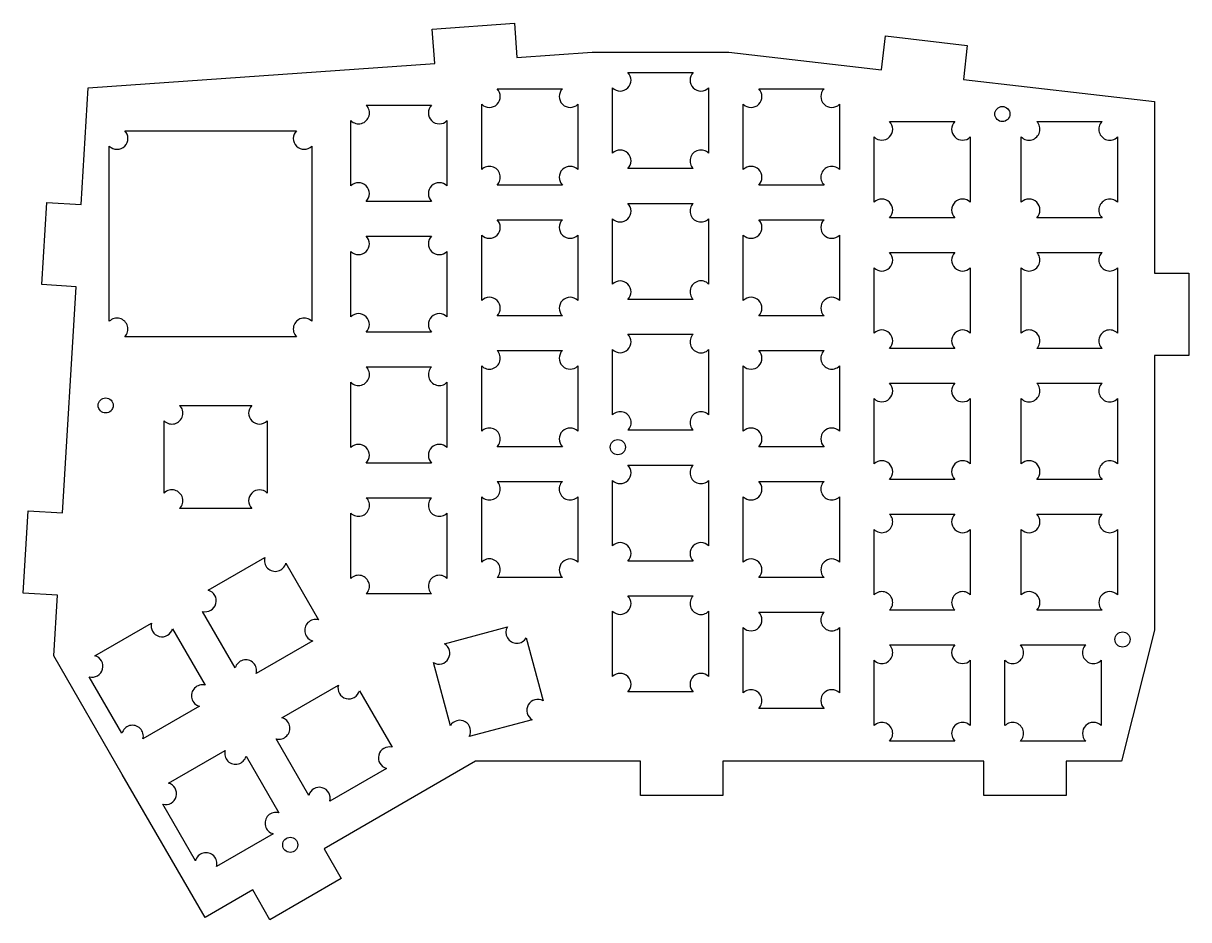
# Model space of a CAD drawing. Header units: millimetres. Extents: x 0 to 170, y 0 to 131.
import ezdxf

# ---------------------------------------------------------------- set-up
doc = ezdxf.new("R2010")
doc.units = ezdxf.units.MM
for name, color, linetype in [('CUTOUTS', 7, 'CONTINUOUS'), ('DRILL', 7, 'CONTINUOUS'), ('OUTLINE', 7, 'CONTINUOUS')]:
    doc.layers.add(name, color=color, linetype=linetype)

msp = doc.modelspace()

# ---------------------------------------------------------------- linework, layer by layer
at = {"layer": 'CUTOUTS'}
for points in [[(97.5519, 123.3522, 1), (99.7969, 121.1072), (99.7969, 111.5973, 1), (97.5519, 109.3522), (88.042, 109.3522, 1), (85.7969, 111.5973), (85.7969, 121.1072, 1), (88.042, 123.3522)], [(78.5019, 120.971, 1), (80.7469, 118.7259), (80.7469, 109.216, 1), (78.5019, 106.971), (68.992, 106.971, 1), (66.7469, 109.216), (66.7469, 118.7259, 1), (68.992, 120.971)], [(116.6019, 120.971, 1), (118.8469, 118.7259), (118.8469, 109.216, 1), (116.6019, 106.971), (107.092, 106.971, 1), (104.8469, 109.216), (104.8469, 118.7259, 1), (107.092, 120.971)], [(59.4519, 118.5897, 1), (61.6969, 116.3447), (61.6969, 106.8348, 1), (59.4519, 104.5897), (49.942, 104.5897, 1), (47.6969, 106.8348), (47.6969, 116.3447, 1), (49.942, 118.5897)], [(135.6519, 116.2085, 1), (137.8969, 113.9634), (137.8969, 104.4535, 1), (135.6519, 102.2085), (126.142, 102.2085, 1), (123.8969, 104.4535), (123.8969, 113.9634, 1), (126.142, 116.2085)], [(157.0831, 116.2085, 1), (159.3282, 113.9634), (159.3282, 104.4535, 1), (157.0831, 102.2085), (147.5732, 102.2085, 1), (145.3282, 104.4535), (145.3282, 113.9634, 1), (147.5732, 116.2085)], [(39.7769, 114.8772, 1), (42.0219, 112.6322), (42.0219, 87.1223, 1), (39.7769, 84.8772), (14.767, 84.8772, 1), (12.5219, 87.1223), (12.5219, 112.6322, 1), (14.767, 114.8772)], [(97.5519, 104.3022, 1), (99.7969, 102.0572), (99.7969, 92.5473, 1), (97.5519, 90.3022), (88.042, 90.3022, 1), (85.7969, 92.5473), (85.7969, 102.0572, 1), (88.042, 104.3022)], [(78.5019, 101.921, 1), (80.7469, 99.6759), (80.7469, 90.166, 1), (78.5019, 87.921), (68.992, 87.921, 1), (66.7469, 90.166), (66.7469, 99.6759, 1), (68.992, 101.921)], [(116.6019, 101.921, 1), (118.8469, 99.6759), (118.8469, 90.166, 1), (116.6019, 87.921), (107.092, 87.921, 1), (104.8469, 90.166), (104.8469, 99.6759, 1), (107.092, 101.921)], [(59.4519, 99.5397, 1), (61.6969, 97.2947), (61.6969, 87.7848, 1), (59.4519, 85.5397), (49.942, 85.5397, 1), (47.6969, 87.7848), (47.6969, 97.2947, 1), (49.942, 99.5397)], [(135.6519, 97.1585, 1), (137.8969, 94.9134), (137.8969, 85.4035, 1), (135.6519, 83.1585), (126.142, 83.1585, 1), (123.8969, 85.4035), (123.8969, 94.9134, 1), (126.142, 97.1585)], [(157.0831, 97.1585, 1), (159.3282, 94.9134), (159.3282, 85.4035, 1), (157.0831, 83.1585), (147.5732, 83.1585, 1), (145.3282, 85.4035), (145.3282, 94.9134, 1), (147.5732, 97.1585)], [(97.5519, 85.2522, 1), (99.7969, 83.0072), (99.7969, 73.4973, 1), (97.5519, 71.2522), (88.042, 71.2522, 1), (85.7969, 73.4973), (85.7969, 83.0072, 1), (88.042, 85.2522)], [(78.5019, 82.871, 1), (80.7469, 80.6259), (80.7469, 71.116, 1), (78.5019, 68.871), (68.992, 68.871, 1), (66.7469, 71.116), (66.7469, 80.6259, 1), (68.992, 82.871)], [(116.6019, 82.871, 1), (118.8469, 80.6259), (118.8469, 71.116, 1), (116.6019, 68.871), (107.092, 68.871, 1), (104.8469, 71.116), (104.8469, 80.6259, 1), (107.092, 82.871)], [(59.4519, 80.4897, 1), (61.6969, 78.2447), (61.6969, 68.7348, 1), (59.4519, 66.4897), (49.942, 66.4897, 1), (47.6969, 68.7348), (47.6969, 78.2447, 1), (49.942, 80.4897)], [(135.6519, 78.1085, 1), (137.8969, 75.8634), (137.8969, 66.3535, 1), (135.6519, 64.1085), (126.142, 64.1085, 1), (123.8969, 66.3535), (123.8969, 75.8634, 1), (126.142, 78.1085)], [(157.0831, 78.1085, 1), (159.3282, 75.8634), (159.3282, 66.3535, 1), (157.0831, 64.1085), (147.5732, 64.1085, 1), (145.3282, 66.3535), (145.3282, 75.8634, 1), (147.5732, 78.1085)], [(33.2769, 74.8772, 1), (35.5219, 72.6322), (35.5219, 62.1223, 1), (33.2769, 59.8772), (22.767, 59.8772, 1), (20.5219, 62.1223), (20.5219, 72.6322, 1), (22.767, 74.8772)], [(97.5519, 66.2022, 1), (99.7969, 63.9572), (99.7969, 54.4473, 1), (97.5519, 52.2022), (88.042, 52.2022, 1), (85.7969, 54.4473), (85.7969, 63.9572, 1), (88.042, 66.2022)], [(78.5019, 63.821, 1), (80.7469, 61.5759), (80.7469, 52.066, 1), (78.5019, 49.821), (68.992, 49.821, 1), (66.7469, 52.066), (66.7469, 61.5759, 1), (68.992, 63.821)], [(116.6019, 63.821, 1), (118.8469, 61.5759), (118.8469, 52.066, 1), (116.6019, 49.821), (107.092, 49.821, 1), (104.8469, 52.066), (104.8469, 61.5759, 1), (107.092, 63.821)], [(59.4519, 61.4397, 1), (61.6969, 59.1947), (61.6969, 49.6848, 1), (59.4519, 47.4397), (49.942, 47.4397, 1), (47.6969, 49.6848), (47.6969, 59.1947, 1), (49.942, 61.4397)], [(135.6519, 59.0585, 1), (137.8969, 56.8134), (137.8969, 47.3035, 1), (135.6519, 45.0585), (126.142, 45.0585, 1), (123.8969, 47.3035), (123.8969, 56.8134, 1), (126.142, 59.0585)], [(157.0831, 59.0585, 1), (159.3282, 56.8134), (159.3282, 47.3035, 1), (157.0831, 45.0585), (147.5732, 45.0585, 1), (145.3282, 47.3035), (145.3282, 56.8134, 1), (147.5732, 59.0585)], [(35.1597, 52.7163, 1), (38.2265, 51.8946), (42.9814, 43.6588, 1), (42.1597, 40.592), (33.9239, 35.837, 1), (30.8571, 36.6588), (26.1021, 44.8946, 1), (26.9239, 47.9614)], [(97.5519, 47.1522, 1), (99.7969, 44.9072), (99.7969, 35.3973, 1), (97.5519, 33.1522), (88.042, 33.1522, 1), (85.7969, 35.3973), (85.7969, 44.9072, 1), (88.042, 47.1522)], [(116.6019, 44.771, 1), (118.8469, 42.5259), (118.8469, 33.016, 1), (116.6019, 30.771), (107.092, 30.771, 1), (104.8469, 33.016), (104.8469, 42.5259, 1), (107.092, 44.771)], [(18.6619, 43.1913, 1), (21.7287, 42.3696), (26.4837, 34.1338, 1), (25.6619, 31.067), (17.4261, 26.312, 1), (14.3593, 27.1338), (9.6044, 35.3696, 1), (10.4261, 38.4364)], [(70.4966, 42.6345, 1), (73.2462, 41.047), (75.7076, 31.8612, 1), (74.1201, 29.1116), (64.9342, 26.6502, 1), (62.1846, 28.2377), (59.7233, 37.4236, 1), (61.3108, 40.1732)], [(135.6519, 40.0085, 1), (137.8969, 37.7634), (137.8969, 28.2535, 1), (135.6519, 26.0085), (126.142, 26.0085, 1), (123.8969, 28.2535), (123.8969, 37.7634, 1), (126.142, 40.0085)], [(154.7019, 40.0085, 1), (156.9469, 37.7634), (156.9469, 28.2535, 1), (154.7019, 26.0085), (145.192, 26.0085, 1), (142.9469, 28.2535), (142.9469, 37.7634, 1), (145.192, 40.0085)], [(45.8753, 34.1563, 1), (48.9421, 33.3346), (53.6971, 25.0988, 1), (52.8753, 22.032), (44.6395, 17.277, 1), (41.5727, 18.0988), (36.8178, 26.3346, 1), (37.6395, 29.4014)], [(29.3775, 24.6313, 1), (32.4443, 23.8096), (37.1993, 15.5738, 1), (36.3775, 12.507), (28.1417, 7.752, 1), (25.0749, 8.5738), (20.32, 16.8096, 1), (21.1417, 19.8764)]]:
    msp.add_lwpolyline(points, format="xyb", close=True, dxfattribs=at)
at = {"layer": 'DRILL'}
for centre in [(142.5718, 117.3015), (11.9969, 74.8772), (86.5718, 68.8015), (160.0718, 40.8015), (38.8719, 10.8972)]:
    msp.add_circle(centre, 1.1, dxfattribs=at)
at = {"layer": 'OUTLINE'}
msp.add_lwpolyline([(164.7029, 119.1083), (164.7029, 94.1586), (169.7029, 94.1586), (169.7029, 82.1586), (164.7029, 82.1586), (164.7029, 42.1586), (159.8962, 23.0592), (151.8538, 23.0592), (151.8538, 18.0592), (139.8538, 18.0592), (139.8538, 23.0592), (101.8538, 23.0592), (101.8538, 18.0592), (89.8538, 18.0592), (89.8538, 23.0592), (65.8538, 23.0592), (43.8064, 10.3301), (46.3064, 6), (35.9141, 0), (33.4141, 4.3301), (26.4859, 0.3301), (14.4069, 21.1572), (4.4569, 38.3972), (4.9909, 47.249), (0, 47.5501), (0.7226, 59.5283), (5.7135, 59.2272), (7.7007, 92.1673), (2.7097, 92.4684), (3.4323, 104.4467), (8.4233, 104.1456), (9.4469, 121.1147), (59.9048, 124.6803), (59.5524, 129.6679), (71.5226, 130.5137), (71.875, 125.5261), (82.8476, 126.3015), (102.7462, 126.3015), (124.9698, 123.7214), (125.5465, 128.688), (137.4664, 127.3041), (136.8898, 122.3374)], close=True, dxfattribs=at)

doc.saveas('drawing.dxf')
